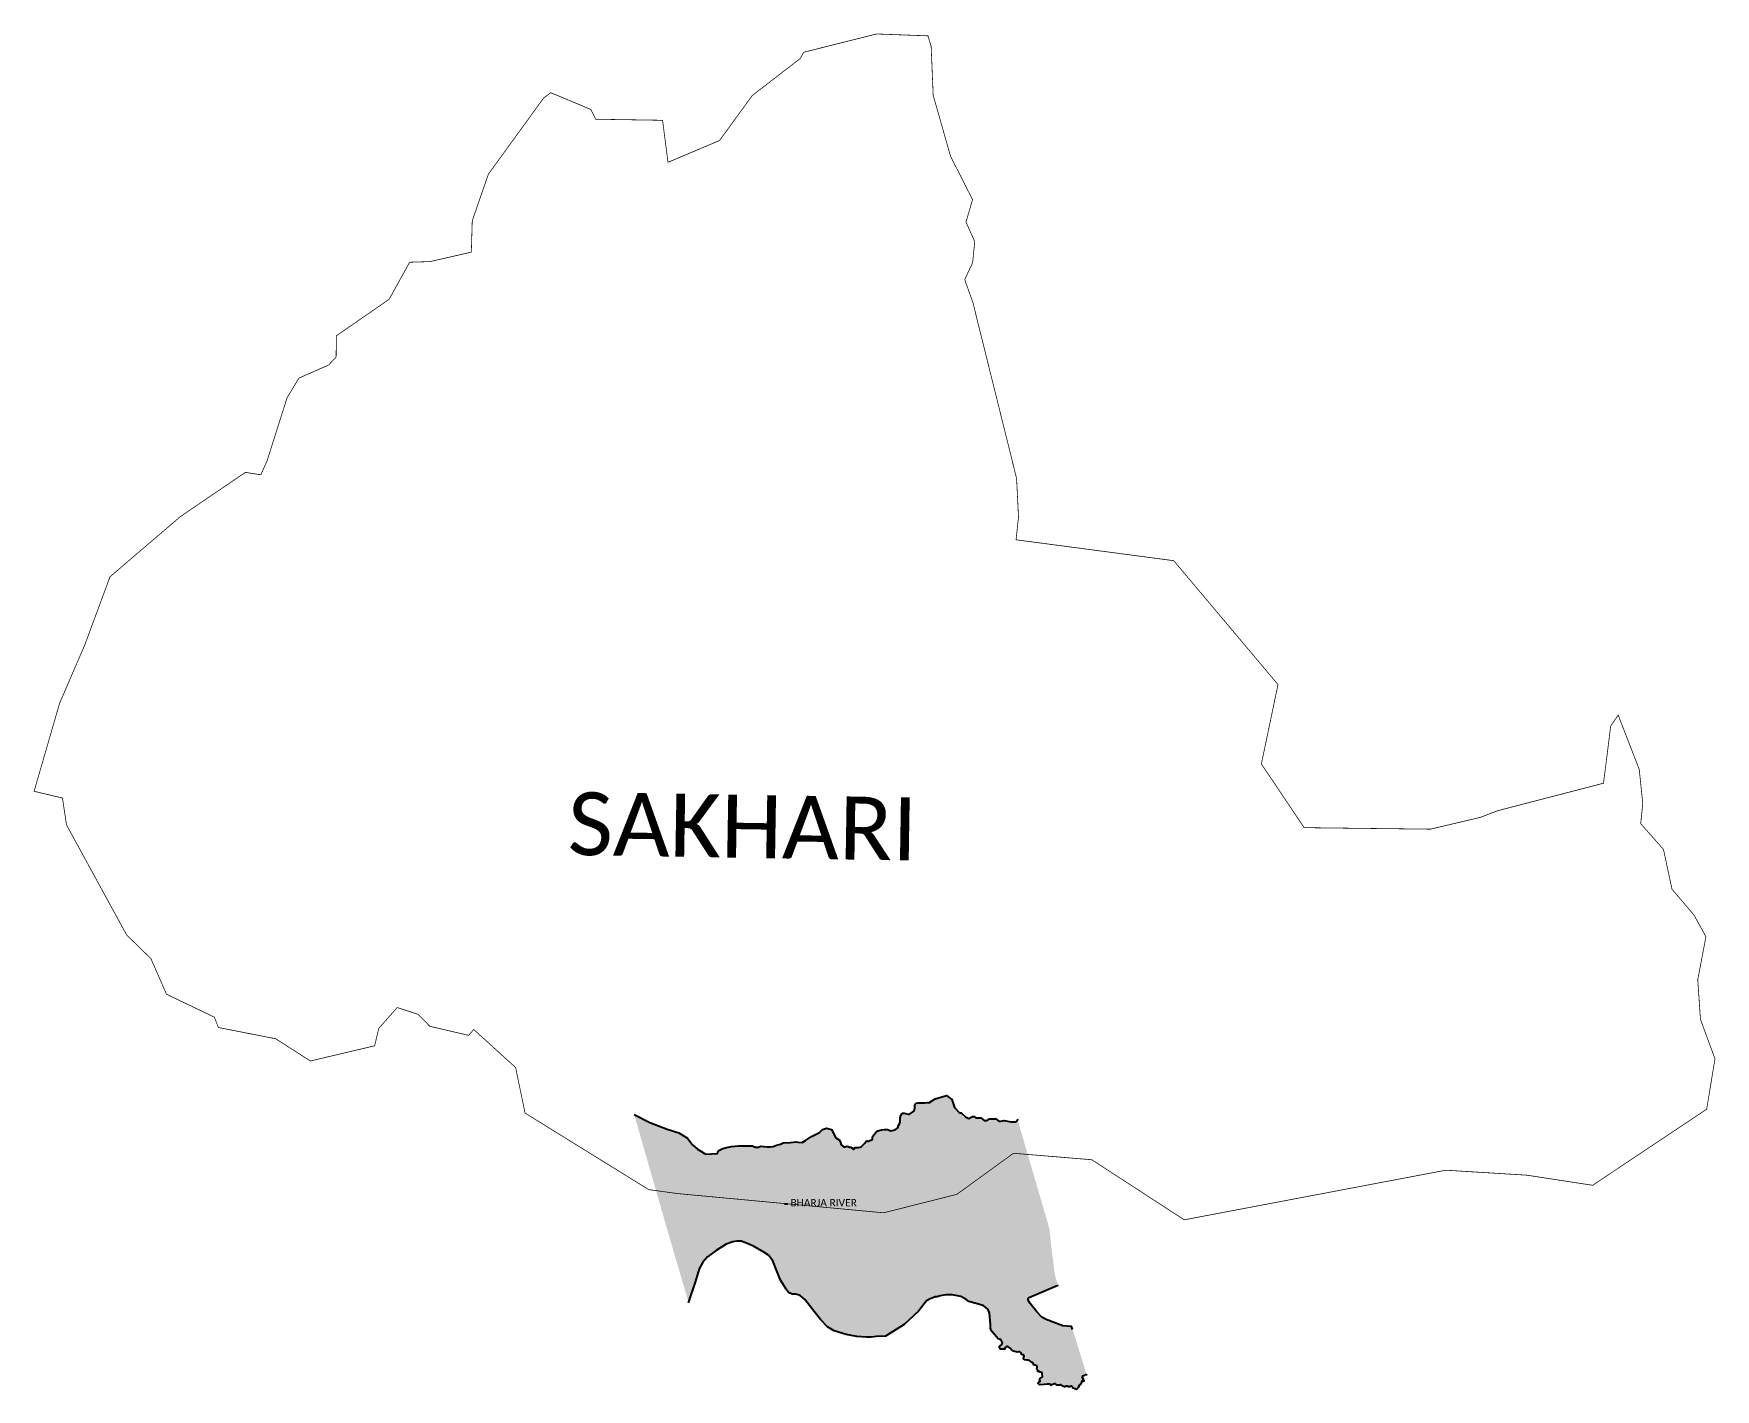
# Model space of a CAD drawing. Header units: metres. Extents: x 291881 to 296461, y 1983043 to 1986738.
import ezdxf

# ---------------------------------------------------------------- set-up
doc = ezdxf.new("R2010")
doc.units = ezdxf.units.M
doc.header["$MEASUREMENT"] = 0
for name, color, linetype in [('ARROW', 7, 'Continuous'), ('RIVER', 4, 'Continuous'), ('RIVER TEXT', 7, 'Continuous'), ('VILLAGE BOUNDRY', 10, 'Continuous'), ('VILLAGE NAME', 250, 'Continuous')]:
    doc.layers.add(name, color=color, linetype=linetype)
doc.styles.get("Standard").update_dxf_attribs({"font": 'simplex.shx'})
doc.dimstyles.get("Standard").update_dxf_attribs({"dimtxt": 0.18, "dimasz": 0.18, "dimexe": 0.18, "dimexo": 0.0625, "dimgap": 0.09, "dimtad": 0, "dimtih": 1, "dimtoh": 1, "dimdec": 4, "dimzin": 0, "dimdsep": 46, "dimtxsty": 'Standard', "dimcen": 0.09, "dimadec": 0, "dimazin": 0, "dimtfac": 1, "dimtdec": 4, "dimtofl": 0, "dimtmove": 0, "dimatfit": 3, "dimfxl": 1, "dimtolj": 1, "dimtzin": 0, "dimarcsym": 0})

msp = doc.modelspace()

# ---------------------------------------------------------------- hatches: boundary and pattern name
at = {"layer": 'RIVER'}
h = msp.add_hatch(dxfattribs=at)
h.set_pattern_fill('DASH', color=256, scale=35)
h.paths.add_polyline_path([(294647.6, 1983478.6), (294643.1, 1983496.2), (294560.8, 1983777.8), (294556.1, 1983772.1), (294541.9, 1983772.1), (294523.9, 1983776), (294515.5, 1983774), (294510, 1983774), (294501.2, 1983780.2), (294483.9, 1983780.2), (294477.5, 1983776), (294469.9, 1983776), (294460.8, 1983783), (294447.4, 1983783), (294442.2, 1983786.8), (294438, 1983786.8), (294428.3, 1983781.7), (294418.4, 1983786.2), (294406.6, 1983797), (294402.1, 1983797), (294389.1, 1983811.8), (294381.5, 1983833.5), (294367.5, 1983844.1), (294336.1, 1983834.8), (294318.8, 1983824.5), (294314.9, 1983825), (294308.5, 1983824.1), (294288.9, 1983824.1), (294284.6, 1983822.9), (294282.3, 1983821.3), (294280.4, 1983818.3), (294280.4, 1983809.6), (294278.6, 1983802.6), (294277.9, 1983801.5), (294272.2, 1983796.5), (294266.3, 1983793.5), (294262.3, 1983792.8), (294251.6, 1983796), (294247.7, 1983796), (294245.5, 1983794.4), (294242.8, 1983789.4), (294240.5, 1983782.9), (294240.5, 1983771.3), (294239.4, 1983766.6), (294236.6, 1983762.3), (294234.5, 1983756), (294226.9, 1983750.1), (294215.8, 1983748), (294206, 1983751.7), (294197.2, 1983751.7), (294190.1, 1983750.9), (294179.6, 1983747.7), (294174.9, 1983742.9), (294170.4, 1983737.5), (294166.6, 1983732.8), (294165.2, 1983729.8), (294165.2, 1983725.8), (294163.6, 1983723.5), (294161.1, 1983722), (294159, 1983722), (294157, 1983720.8), (294154.6, 1983719.4), (294152.5, 1983719.4), (294150.7, 1983720.3), (294148.7, 1983719.5), (294145, 1983714.5), (294135.6, 1983705.2), (294132.1, 1983703.2), (294127.3, 1983702), (294124.1, 1983702), (294121.6, 1983702.8), (294118.8, 1983702.8), (294117.2, 1983702.1), (294114.4, 1983697.8), (294113.1, 1983697.8), (294111.6, 1983698.9), (294109.8, 1983701.7), (294106.9, 1983703.1), (294103, 1983703.1), (294099.5, 1983704.9), (294095.9, 1983705.6), (294092.3, 1983704.6), (294088.2, 1983704.6), (294084, 1983706.5), (294080.5, 1983709.2), (294078.8, 1983715.6), (294075.3, 1983722.8), (294065.7, 1983728.6), (294053.4, 1983751.2), (294040.3, 1983755.1), (294029.3, 1983751), (294020.8, 1983743), (293999.8, 1983732.1), (293982.7, 1983721), (293974.3, 1983715.8), (293963.1, 1983716.8), (293957.1, 1983718.2), (293942.2, 1983716.4), (293922, 1983714.8), (293914.8, 1983711.9), (293903.7, 1983709), (293894.8, 1983705.5), (293886.8, 1983704), (293878.2, 1983704), (293860.4, 1983705.9), (293854.6, 1983703.3), (293846, 1983703.3), (293839, 1983706.9), (293799.2, 1983706.9), (293781.5, 1983704.7), (293767.8, 1983702.4), (293757.9, 1983699.2), (293744.8, 1983693.2), (293743.6, 1983686.2), (293710.3, 1983684), (293707.6, 1983686.4), (293698.3, 1983692.7), (293689.1, 1983697.5), (293675, 1983709.4), (293661.4, 1983727.4), (293637.8, 1983742.4), (293605.9, 1983752), (293559.4, 1983770.3), (293516.2, 1983792.5), (293601.6, 1983495.3), (293663.8, 1983282.3), (293663.9, 1983280.7), (293682.8, 1983335), (293693.8, 1983371.4), (293703.5, 1983389.8), (293716.2, 1983404.7), (293740, 1983421.7), (293767.1, 1983438.7), (293785.3, 1983445.1), (293796.1, 1983447.2), (293808, 1983447.2), (293822.2, 1983442), (293841.8, 1983433.7), (293869.4, 1983417), (293882.2, 1983408.6), (293893.6, 1983393.1), (293902.3, 1983372.6), (293914.5, 1983341.2), (293930, 1983316.1), (293936.8, 1983307.4), (293946.7, 1983302.9), (293956.5, 1983302.9), (293968.3, 1983299.3), (293980.9, 1983288.4), (294006.6, 1983255.9), (294024.2, 1983233.6), (294043, 1983213.9), (294061.4, 1983202.8), (294094, 1983192.4), (294122.4, 1983187.7), (294149.3, 1983185.5), (294161.5, 1983185.5), (294174.2, 1983187.1), (294201.3, 1983188.3), (294252, 1983219.8), (294290.8, 1983256.7), (294312.7, 1983284.4), (294320.7, 1983289.3), (294336.6, 1983295.2), (294341.7, 1983295.2), (294349.5, 1983298.2), (294366, 1983300.9), (294382.6, 1983300.9), (294396.9, 1983298.6), (294406.3, 1983296), (294419.4, 1983288.8), (294428.3, 1983282.4), (294466.7, 1983271.7), (294474.3, 1983266.5), (294480.6, 1983260.6), (294484.6, 1983250.5), (294486.8, 1983220), (294486.8, 1983210.5), (294488.4, 1983204.1), (294491.8, 1983199.9), (294503.7, 1983186.4), (294507.4, 1983181.4), (294512, 1983179.1), (294515.4, 1983179.1), (294519.7, 1983169.9), (294517.5, 1983165.5), (294512.4, 1983160.7), (294510.6, 1983157.1), (294514.1, 1983153.1), (294525.5, 1983153.1), (294527.4, 1983157.6), (294530.1, 1983159.9), (294532.2, 1983160.3), (294534.9, 1983159.5), (294540.5, 1983155.3), (294543.8, 1983151.2), (294549.7, 1983147.8), (294556.4, 1983145.6), (294559.3, 1983145), (294562.8, 1983145.5), (294567, 1983145.5), (294569, 1983144), (294570.2, 1983140.9), (294571.2, 1983139.9), (294572.2, 1983137.9), (294573.3, 1983137.3), (294575.4, 1983137.8), (294576.5, 1983137.4), (294577.8, 1983136.4), (294578.4, 1983135.2), (294578.4, 1983132.7), (294577.3, 1983131.4), (294577, 1983130), (294577, 1983127.2), (294577.5, 1983125.9), (294580.7, 1983123.7), (294586.5, 1983122.6), (294588.2, 1983123), (294589.9, 1983123), (294592.9, 1983121.5), (294598.5, 1983117.5), (294603.6, 1983115.1), (294604.2, 1983112.5), (294604.2, 1983110.4), (294605.1, 1983109.8), (294606.7, 1983109.3), (294608.5, 1983109.3), (294610.8, 1983108.7), (294612.9, 1983107.1), (294614.3, 1983105.1), (294614.3, 1983103.2), (294612.7, 1983099.6), (294613.1, 1983098.2), (294614.3, 1983097.1), (294615.5, 1983095.7), (294616.1, 1983092.8), (294616.1, 1983092), (294616.8, 1983091.6), (294620.5, 1983091.6), (294621.7, 1983090.1), (294623.6, 1983090.1), (294626.5, 1983089.1), (294627.8, 1983088.2), (294627.8, 1983084.9), (294628.9, 1983079.7), (294628.9, 1983077.4), (294622.2, 1983072.6), (294620.3, 1983069.3), (294620.9, 1983067.8), (294622, 1983066.8), (294622, 1983065.1), (294620.8, 1983064.3), (294619.8, 1983062.9), (294617.2, 1983061.2), (294617.2, 1983059.5), (294617.9, 1983058.7), (294618.7, 1983057), (294620.4, 1983055.7), (294632.9, 1983056.9), (294641.6, 1983057.8), (294648.6, 1983057.8), (294649.7, 1983057.4), (294651.2, 1983055.6), (294652.2, 1983054), (294653.5, 1983054.4), (294654.2, 1983055.5), (294655.8, 1983056.7), (294658.5, 1983057.5), (294661.3, 1983058.1), (294663.7, 1983058.1), (294665.3, 1983057.4), (294668.9, 1983054.9), (294675.4, 1983054.9), (294676.5, 1983055.4), (294679.1, 1983055.4), (294683.6, 1983052.3), (294686.4, 1983050.7), (294687.3, 1983050), (294689.3, 1983050), (294690.7, 1983050.6), (294691.9, 1983051.7), (294693.8, 1983052.3), (294695.1, 1983052.3), (294696.5, 1983051.7), (294698.1, 1983051.5), (294698.7, 1983050.5), (294699.5, 1983050), (294700.4, 1983050), (294701.1, 1983050.4), (294703, 1983050.4), (294706.4, 1983052.2), (294707.5, 1983052.2), (294708.5, 1983051.9), (294710.7, 1983050.1), (294711.1, 1983049), (294710.8, 1983048.2), (294710.8, 1983047.6), (294711, 1983047), (294712.6, 1983046.2), (294714.6, 1983046.2), (294715.4, 1983044.5), (294716.2, 1983044.5), (294716.9, 1983044.8), (294717.7, 1983044.8), (294718.3, 1983044.4), (294719.3, 1983043.6), (294719.9, 1983043.2), (294721.9, 1983043.9), (294723.1, 1983044.6), (294724, 1983045.6), (294724.8, 1983046.4), (294725.1, 1983047), (294724.8, 1983048.1), (294725.8, 1983048.4), (294727.1, 1983049.7), (294727.8, 1983050), (294727.9, 1983050.6), (294727.8, 1983051.2), (294727.1, 1983052.1), (294727.1, 1983052.6), (294727.5, 1983054), (294728.1, 1983054.2), (294728.9, 1983054.2), (294729.2, 1983054.3), (294730.3, 1983055.5), (294730.8, 1983055.5), (294731.3, 1983055.2), (294732.2, 1983055.2), (294732.3, 1983055.5), (294732.2, 1983056.1), (294732.4, 1983056.7), (294732.4, 1983058.3), (294733.4, 1983058.6), (294733.7, 1983058.9), (294733.7, 1983060), (294734.8, 1983062.3), (294734.8, 1983062.5), (294734.3, 1983063.2), (294734.5, 1983064.5), (294735.3, 1983065.4), (294737.1, 1983065.4), (294737.7, 1983065), (294738.3, 1983065), (294739.8, 1983065.5), (294740.5, 1983065.5), (294740.9, 1983065.7), (294740.9, 1983067.3), (294741.1, 1983067.7), (294741.2, 1983068), (294741.2, 1983068.3), (294741, 1983068.6), (294739.5, 1983069.6), (294738.8, 1983070.5), (294738.4, 1983071.3), (294738.4, 1983072.4), (294739, 1983073.2), (294739, 1983073.6), (294738.9, 1983073.9), (294738.7, 1983074), (294738.2, 1983074), (294737.5, 1983073.6), (294736.7, 1983074.2), (294736.7, 1983075.3), (294737, 1983075.8), (294737, 1983078.5), (294737.5, 1983079.5), (294740.1, 1983080), (294740.9, 1983080.6), (294742.3, 1983080.6), (294743.2, 1983081), (294743.7, 1983082.2), (294745.2, 1983083.1), (294746.7, 1983083.1), (294747.6, 1983082.6), (294748.5, 1983082.4), (294741.6, 1983106.9), (294710.7, 1983206.2), (294707.6, 1983214.4), (294684.3, 1983216.7), (294638.4, 1983233.3), (294627, 1983239.7), (294613.2, 1983254.8), (294595.3, 1983277.7), (294589.4, 1983286.5), (294589.4, 1983291.1), (294593.8, 1983294.6), (294670.6, 1983327.3), (294669.3, 1983330.8), (294662.3, 1983355.3), (294661.1, 1983360.8), (294657.1, 1983398.3), (294655.1, 1983408.6)])
h.paths.add_polyline_path([(293935.3, 1983528.5), (294128.2, 1983528.5), (294128.2, 1983577), (293935.3, 1983577)], flags=24)

# ---------------------------------------------------------------- linework, layer by layer
at = {"layer": 'RIVER', "color": 4}
for points in [[(293516.2, 1983792.5), (293559.4, 1983770.3), (293605.9, 1983752), (293637.8, 1983742.4), (293661.4, 1983727.4), (293675, 1983709.4), (293689.1, 1983697.5), (293698.3, 1983692.7), (293707.6, 1983686.4), (293710.3, 1983684), (293743.6, 1983686.2), (293744.8, 1983693.2), (293757.9, 1983699.2), (293767.8, 1983702.4), (293781.5, 1983704.7), (293799.2, 1983706.9), (293839, 1983706.9), (293846, 1983703.3), (293854.6, 1983703.3), (293860.4, 1983705.9), (293878.2, 1983704), (293886.8, 1983704), (293894.8, 1983705.5), (293903.7, 1983709), (293914.8, 1983711.9), (293922, 1983714.8), (293942.2, 1983716.4), (293957.1, 1983718.2), (293963.1, 1983716.8), (293974.3, 1983715.8), (293982.7, 1983721), (293999.8, 1983732.1), (294020.8, 1983743), (294029.3, 1983751), (294040.3, 1983755.1), (294053.4, 1983751.2), (294065.7, 1983728.6), (294075.3, 1983722.8), (294078.8, 1983715.6), (294080.5, 1983709.2), (294084, 1983706.5), (294088.2, 1983704.6), (294092.3, 1983704.6), (294095.9, 1983705.6), (294099.5, 1983704.9), (294103, 1983703.1), (294106.9, 1983703.1), (294109.8, 1983701.7), (294111.6, 1983698.9), (294113.1, 1983697.8), (294114.4, 1983697.8), (294117.2, 1983702.1), (294118.8, 1983702.8), (294121.6, 1983702.8), (294124.1, 1983702), (294127.3, 1983702), (294132.1, 1983703.2), (294135.6, 1983705.2), (294145, 1983714.5), (294148.7, 1983719.5), (294150.7, 1983720.3), (294152.5, 1983719.4), (294154.6, 1983719.4), (294157, 1983720.8), (294159, 1983722), (294161.1, 1983722), (294163.6, 1983723.5), (294165.2, 1983725.8), (294165.2, 1983729.8), (294166.6, 1983732.8), (294170.4, 1983737.5), (294174.9, 1983742.9), (294179.6, 1983747.7), (294190.1, 1983750.9), (294197.2, 1983751.7), (294206, 1983751.7), (294215.8, 1983748), (294226.9, 1983750.1), (294234.5, 1983756), (294236.6, 1983762.3), (294239.4, 1983766.6), (294240.5, 1983771.3), (294240.5, 1983782.9), (294242.8, 1983789.4), (294245.5, 1983794.4), (294247.7, 1983796), (294251.6, 1983796), (294262.3, 1983792.8), (294266.3, 1983793.5), (294272.2, 1983796.5), (294277.9, 1983801.5), (294278.6, 1983802.6), (294280.4, 1983809.6), (294280.4, 1983818.3), (294282.3, 1983821.3), (294284.6, 1983822.9), (294288.9, 1983824.1), (294308.5, 1983824.1), (294314.9, 1983825), (294318.8, 1983824.5), (294336.1, 1983834.8), (294367.5, 1983844.1), (294381.5, 1983833.5), (294389.1, 1983811.8), (294402.1, 1983797), (294406.6, 1983797), (294418.4, 1983786.2), (294428.3, 1983781.7), (294438, 1983786.8), (294442.2, 1983786.8), (294447.4, 1983783), (294460.8, 1983783), (294469.9, 1983776), (294477.5, 1983776), (294483.9, 1983780.2), (294501.2, 1983780.2), (294510, 1983774), (294515.5, 1983774), (294523.9, 1983776), (294541.9, 1983772.1), (294556.1, 1983772.1), (294562.5, 1983779.8)], [(294749.3, 1983082.2), (294749.3, 1983082.2), (294747.6, 1983082.6), (294746.7, 1983083.1), (294745.2, 1983083.1), (294743.7, 1983082.2), (294743.2, 1983081), (294742.3, 1983080.6), (294740.9, 1983080.6), (294740.1, 1983080), (294737.5, 1983079.5), (294737, 1983078.5), (294737, 1983075.8), (294736.7, 1983075.3), (294736.7, 1983074.2), (294737.3, 1983073.7), (294737.8, 1983073.7), (294738.2, 1983074), (294738.7, 1983074), (294738.9, 1983073.9), (294739, 1983073.6), (294739, 1983073.2), (294738.6, 1983072.7), (294738.4, 1983072), (294738.4, 1983071.3), (294738.8, 1983070.5), (294739.5, 1983069.6), (294741, 1983068.6), (294741.2, 1983068.3), (294741.2, 1983068), (294741.1, 1983067.7), (294740.9, 1983067.3), (294740.9, 1983065.7), (294740.5, 1983065.5), (294739.8, 1983065.5), (294738.3, 1983065), (294737.7, 1983065), (294737.1, 1983065.4), (294735.6, 1983065.4), (294735, 1983065), (294734.5, 1983064.5), (294734.3, 1983063.5), (294734.5, 1983062.9), (294734.8, 1983062.5), (294734.8, 1983062.3), (294734.6, 1983062), (294733.7, 1983060), (294733.7, 1983058.9), (294733.4, 1983058.6), (294732.8, 1983058.4), (294732.4, 1983058.1), (294732.4, 1983056.7), (294732.2, 1983056.1), (294732.3, 1983055.5), (294732.2, 1983055.2), (294731.3, 1983055.2), (294730.8, 1983055.5), (294730.3, 1983055.5), (294729.9, 1983055), (294729.2, 1983054.3), (294728.9, 1983054.2), (294728.1, 1983054.2), (294727.5, 1983054), (294727.1, 1983052.6), (294727.1, 1983052.1), (294727.8, 1983051.2), (294727.9, 1983050.6), (294727.8, 1983050), (294727.1, 1983049.7), (294725.8, 1983048.4), (294725.1, 1983048.2), (294724.9, 1983047.7), (294725.1, 1983047), (294724.8, 1983046.4), (294724, 1983045.6), (294723.1, 1983044.6), (294721.9, 1983043.9), (294719.9, 1983043.2), (294719.3, 1983043.6), (294718.3, 1983044.4), (294717.7, 1983044.8), (294716.9, 1983044.8), (294716.2, 1983044.5), (294715.4, 1983044.5), (294714.8, 1983045.9), (294714.1, 1983046.2), (294712.6, 1983046.2), (294711, 1983047), (294710.8, 1983047.6), (294710.8, 1983048.2), (294711.1, 1983049), (294710.7, 1983050.1), (294708.5, 1983051.9), (294707.5, 1983052.2), (294706.4, 1983052.2), (294703, 1983050.4), (294701.1, 1983050.4), (294700.4, 1983050), (294699.5, 1983050), (294698.7, 1983050.5), (294698.1, 1983051.5), (294696.5, 1983051.7), (294695.1, 1983052.3), (294693.8, 1983052.3), (294691.9, 1983051.7), (294690.7, 1983050.6), (294689.3, 1983050), (294687.3, 1983050), (294686.4, 1983050.7), (294683.6, 1983052.3), (294679.1, 1983055.4), (294676.5, 1983055.4), (294675.4, 1983054.9), (294668.9, 1983054.9), (294665.3, 1983057.4), (294663.7, 1983058.1), (294661.3, 1983058.1), (294658.5, 1983057.5), (294655.8, 1983056.7), (294654.2, 1983055.5), (294653.5, 1983054.4), (294652.2, 1983054), (294651.2, 1983055.6), (294649.7, 1983057.4), (294648.6, 1983057.8), (294641.6, 1983057.8), (294632.9, 1983056.9), (294620.4, 1983055.7), (294618.7, 1983057), (294617.9, 1983058.7), (294617.2, 1983059.5), (294617.2, 1983061.2), (294619.8, 1983062.9), (294620.8, 1983064.3), (294622, 1983065.1), (294622, 1983066.8), (294620.9, 1983067.8), (294620.3, 1983069.3), (294622.2, 1983072.6), (294628.9, 1983077.4), (294628.9, 1983079.7), (294627.8, 1983084.9), (294627.8, 1983088.2), (294626.5, 1983089.1), (294623.6, 1983090.1), (294621.7, 1983090.1), (294620.5, 1983091.6), (294616.8, 1983091.6), (294616.1, 1983092), (294616.1, 1983092.8), (294615.5, 1983095.7), (294614.3, 1983097.1), (294613.1, 1983098.2), (294612.7, 1983099.6), (294614.3, 1983103.2), (294614.3, 1983105.1), (294612.9, 1983107.1), (294610.8, 1983108.7), (294608.5, 1983109.3), (294606.7, 1983109.3), (294605.1, 1983109.8), (294604.2, 1983110.4), (294604.2, 1983112.5), (294603.6, 1983115.1), (294598.5, 1983117.5), (294592.9, 1983121.5), (294589.9, 1983123), (294588.2, 1983123), (294586.5, 1983122.6), (294580.7, 1983123.7), (294577.5, 1983125.9), (294577, 1983127.2), (294577, 1983130), (294577.3, 1983131.4), (294578.4, 1983132.7), (294578.4, 1983135.2), (294577.8, 1983136.4), (294576.5, 1983137.4), (294575.4, 1983137.8), (294573.3, 1983137.3), (294572.2, 1983137.9), (294571.2, 1983139.9), (294570.2, 1983140.9), (294569, 1983144), (294567, 1983145.5), (294562.8, 1983145.5), (294559.3, 1983145), (294556.4, 1983145.6), (294549.7, 1983147.8), (294543.8, 1983151.2), (294540.5, 1983155.3), (294534.9, 1983159.5), (294532.2, 1983160.3), (294530.1, 1983159.9), (294527.4, 1983157.6), (294525.5, 1983153.1), (294514.1, 1983153.1), (294510.6, 1983157.1), (294512.4, 1983160.7), (294517.5, 1983165.5), (294519.7, 1983169.9), (294515.4, 1983179.1), (294512, 1983179.1), (294507.4, 1983181.4), (294503.7, 1983186.4), (294491.8, 1983199.9), (294488.4, 1983204.1), (294486.8, 1983210.5), (294486.8, 1983220), (294484.6, 1983250.5), (294480.6, 1983260.6), (294474.3, 1983266.5), (294466.7, 1983271.7), (294428.3, 1983282.4), (294419.4, 1983288.8), (294406.3, 1983296), (294396.9, 1983298.6), (294382.6, 1983300.9), (294366, 1983300.9), (294349.5, 1983298.2), (294341.7, 1983295.2), (294336.6, 1983295.2), (294320.7, 1983289.3), (294312.7, 1983284.4), (294290.8, 1983256.7), (294252, 1983219.8), (294201.3, 1983188.3), (294175.9, 1983187.3), (294161.5, 1983185.5), (294149.3, 1983185.5), (294122.4, 1983187.7), (294094, 1983192.4), (294061.4, 1983202.8), (294043, 1983213.9), (294024.2, 1983233.6), (294006.6, 1983255.9), (293980.9, 1983288.4), (293968.3, 1983299.3), (293956.5, 1983302.9), (293946.7, 1983302.9), (293936.8, 1983307.4), (293930, 1983316.1), (293914.5, 1983341.2), (293902.3, 1983372.6), (293893.6, 1983393.1), (293882.2, 1983408.6), (293869.4, 1983417), (293841.8, 1983433.7), (293822.2, 1983442), (293808, 1983447.2), (293796.1, 1983447.2), (293785.3, 1983445.1), (293767.1, 1983438.7), (293740, 1983421.7), (293716.2, 1983404.7), (293703.5, 1983389.8), (293693.8, 1983371.4), (293682.8, 1983335), (293663.4, 1983279.2)]]:
    msp.add_lwpolyline(points, dxfattribs=at)
at = {"layer": 'RIVER'}
msp.add_lwpolyline([(294710.7, 1983206.2), (294707.6, 1983214.4), (294684.3, 1983216.7), (294638.4, 1983233.3), (294627, 1983239.7), (294613.2, 1983254.8), (294595.3, 1983277.7), (294589.4, 1983286.5), (294589.4, 1983291.1), (294593.8, 1983294.6), (294670.6, 1983327.3), (294670.6, 1983327.3)], dxfattribs=at)
at = {"layer": 'VILLAGE BOUNDRY', "color": 3, "const_width": 2}
msp.add_lwpolyline([(296420.7, 1984051.9), (296460.3, 1983943.9), (296437.7, 1983806.8), (296127.2, 1983599.4), (295948.5, 1983626.9), (295727.2, 1983640.5), (295086.8, 1983519), (295014.6, 1983505.3), (294762.9, 1983669), (294549.4, 1983686.6), (294395.2, 1983574.7), (294195.8, 1983524.4), (293634.7, 1983576.8), (293556, 1983587.6), (293219.2, 1983796.1), (293193.4, 1983920.3), (293079.4, 1984023.9), (293065.3, 1984007.9), (292959.6, 1984032.7), (292927.2, 1984065.5), (292870.8, 1984083.7), (292820.4, 1984026.5), (292809.5, 1983979.5), (292634.5, 1983938.1), (292539.8, 1983998.7), (292383.9, 1984029.4), (292372.7, 1984057.6), (292242.5, 1984120), (292200, 1984217.1), (292134.1, 1984281.3), (291970.1, 1984581.4), (291959.1, 1984654.7), (291881.8, 1984673), (291951.4, 1984913.2), (292020.1, 1985072.3), (292088.6, 1985257.6), (292280.4, 1985421.6), (292457.2, 1985542), (292499.4, 1985535.5), (292516.4, 1985573.5), (292570.9, 1985745.4), (292603.4, 1985799.1), (292683.7, 1985834.4), (292704.5, 1985856), (292705.2, 1985914.3), (292848.9, 1986013.7), (292904.7, 1986114.7), (292960.1, 1986116.4), (293072.8, 1986142.2), (293075.3, 1986227.8), (293119.3, 1986354.8), (293269.7, 1986562.1), (293289.1, 1986576.8), (293398.4, 1986531), (293411.7, 1986504.4), (293593.7, 1986501.5), (293608.5, 1986387), (293748.9, 1986446.4), (293838.1, 1986569.1), (293968.7, 1986669.8), (293978.2, 1986686.9), (294176.5, 1986736.7), (294316.6, 1986731.6), (294325.3, 1986702.2), (294330.8, 1986569.8), (294378.1, 1986403.5), (294438, 1986285.3), (294420.2, 1986224.1), (294444, 1986170.8), (294438.3, 1986113.7), (294416.7, 1986067.2), (294438.8, 1986005.7), (294558, 1985525.5), (294563.2, 1985420.8), (294556.6, 1985358.4), (294986.1, 1985301.4), (295270, 1984963.9), (295224.8, 1984747.6), (295341.3, 1984573.9), (295685, 1984569.8), (295821.2, 1984602), (295868.7, 1984620.2), (296156.7, 1984695), (296176.3, 1984850.7), (296196.6, 1984880.8), (296254, 1984732.6), (296263.6, 1984640), (296258, 1984584.7), (296320, 1984514.8), (296343.2, 1984406.3), (296403.2, 1984335.7), (296435.6, 1984276.6), (296413.4, 1984159.5)], close=True, dxfattribs=at)

# ---------------------------------------------------------------- texts
at = {"layer": 'RIVER TEXT', "insert": (293927.8, 1983562), "char_height": 20, "attachment_point": 1}
msp.add_mtext_dynamic_manual_height_columns('\\pxqc;{\\fCalibri|b0|i0|c0|p34;BHARJA RIVER}', width=209.471, gutter_width=1, heights=[0], dxfattribs=at)
msp.add_mtext_dynamic_manual_height_columns('\\pxqc;{\\fCalibri|b0|i0|c0|p34;BHARJA RIVER}', width=209.471, gutter_width=1, heights=[0], dxfattribs=at)
at = {"layer": 'VILLAGE NAME', "insert": (293337.4, 1984671.3), "char_height": 171.752, "attachment_point": 1, "rotation": 359.0691}
msp.add_mtext_dynamic_manual_height_columns('{\\fCalibri|b0|i0|c0|p34;SAKHARI}', width=1273.44, gutter_width=858.8, heights=[0], dxfattribs=at)
msp.add_mtext_dynamic_manual_height_columns('{\\fCalibri|b0|i0|c0|p34;SAKHARI}', width=1273.44, gutter_width=858.8, heights=[0], dxfattribs=at)
msp.add_mtext_dynamic_manual_height_columns('{\\fCalibri|b0|i0|c0|p34;SAKHARI}', width=1273.44, gutter_width=858.8, heights=[0], dxfattribs=at)

# ---------------------------------------------------------------- leaders
at = {"layer": 'ARROW'}
msp.add_leader([(293926.1, 1983548.6), (293934.3, 1983549)], dimstyle='Standard', override={"dimasz": 3, "dimgap": 0.09, "dimtad": 0}, dxfattribs=at)

doc.saveas('drawing.dxf')
